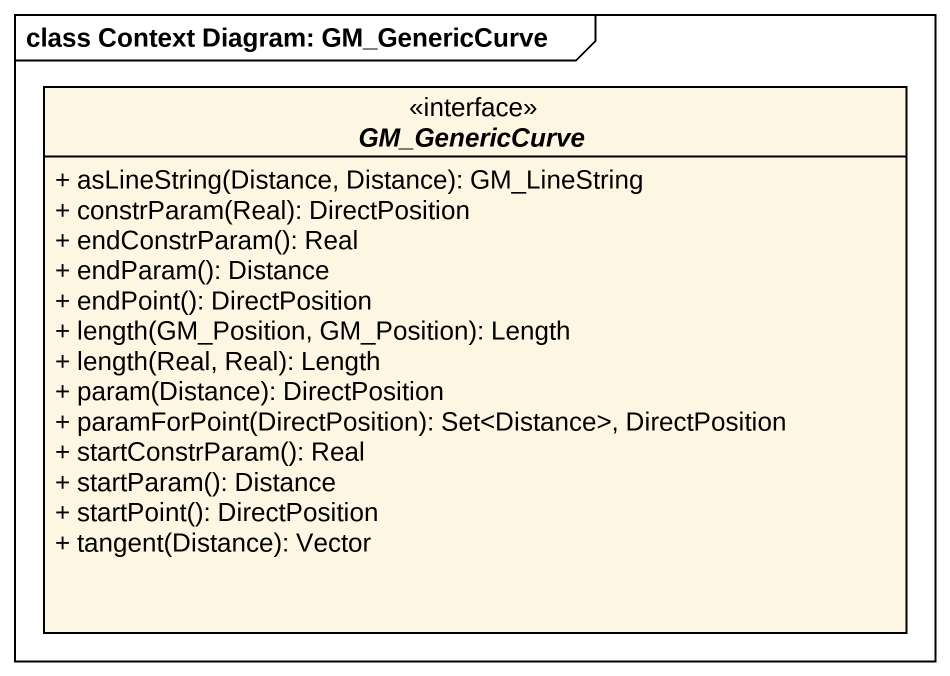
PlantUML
@startuml
mainframe class Context Diagram: GM_GenericCurve
hide circle
hide empty members
skinparam classAttributeIconSize 0
interface GM_GenericCurve <<interface>> {
  + asLineString(Distance, Distance): GM_LineString
  + constrParam(Real): DirectPosition
  + endConstrParam(): Real
  + endParam(): Distance
  + endPoint(): DirectPosition
  + length(GM_Position, GM_Position): Length
  + length(Real, Real): Length
  + param(Distance): DirectPosition
  + paramForPoint(DirectPosition): Set<Distance>, DirectPosition
  + startConstrParam(): Real
  + startParam(): Distance
  + startPoint(): DirectPosition
  + tangent(Distance): Vector
}
@enduml
